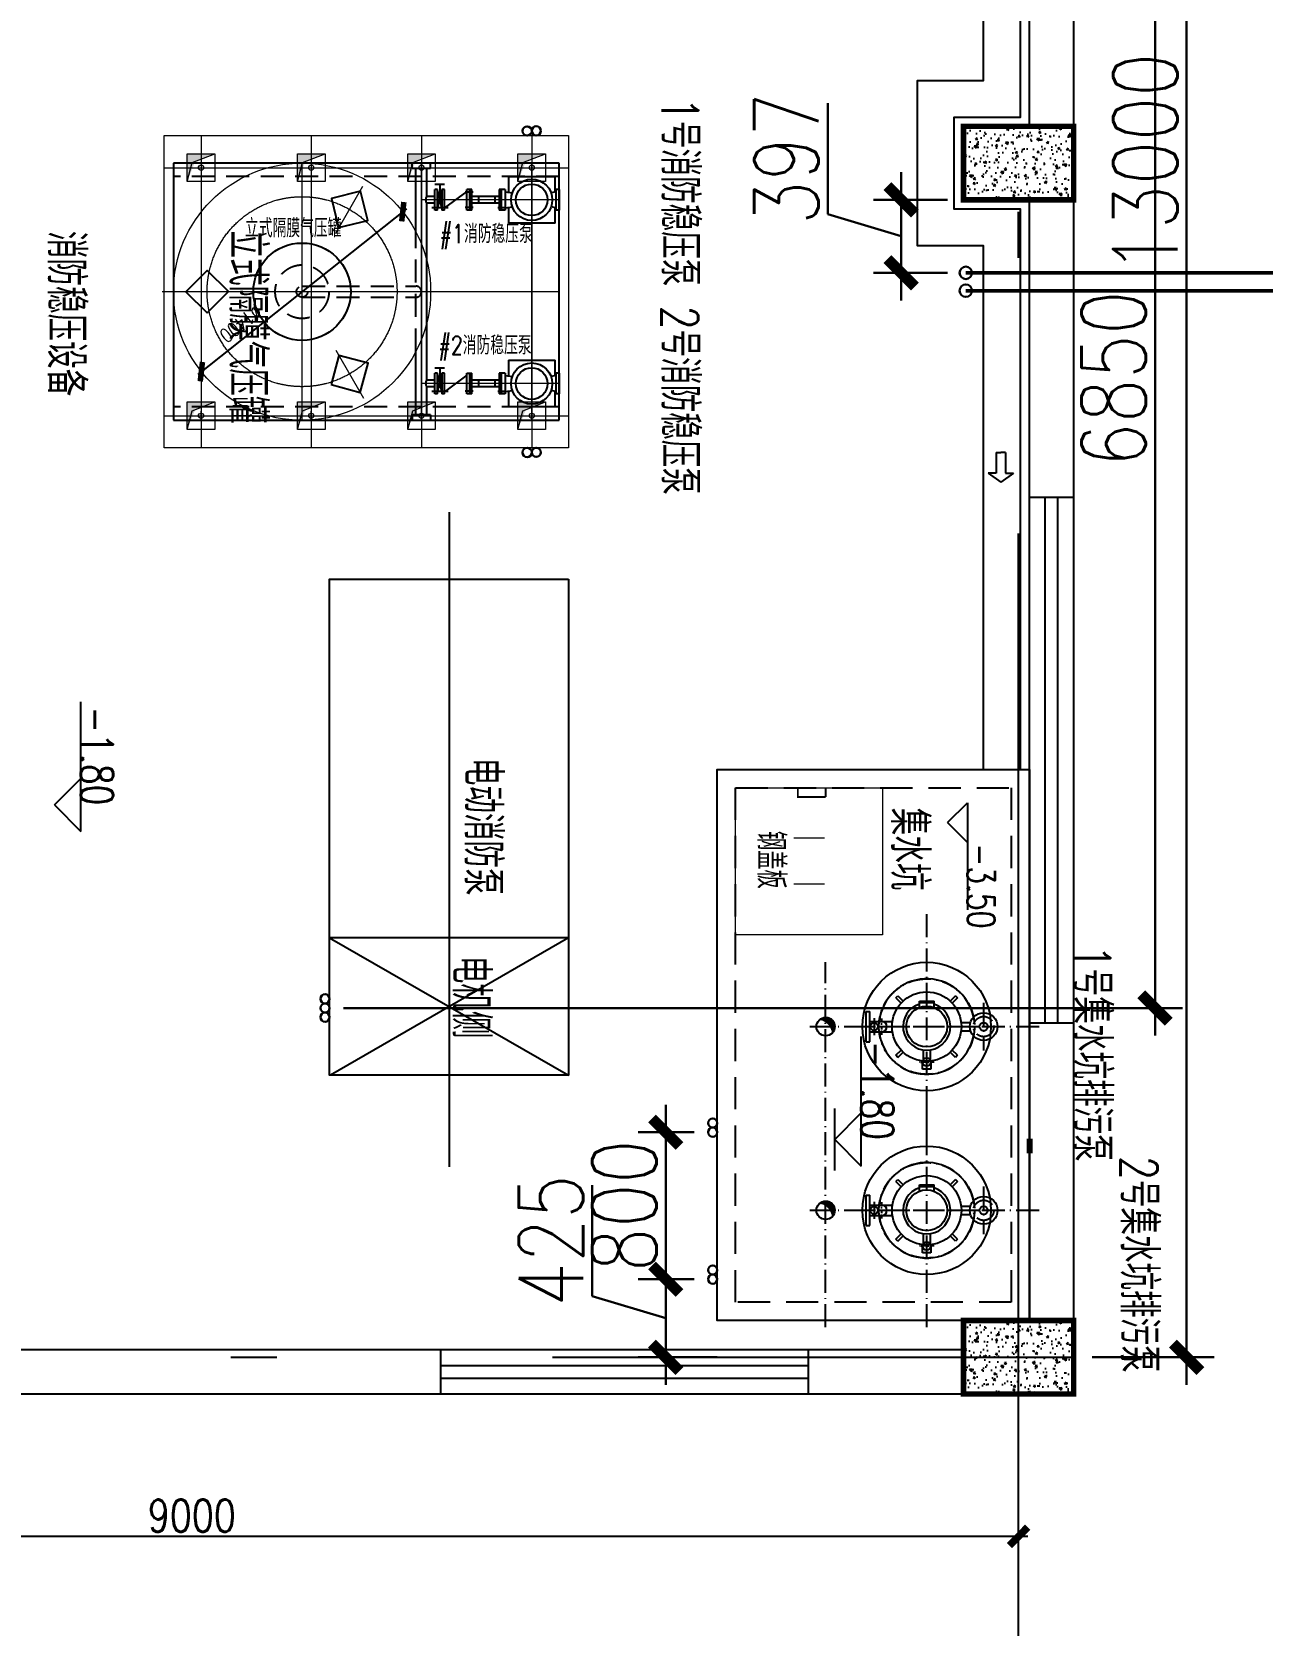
# Model space of a CAD drawing. Header units: millimetres. Extents: x -437359 to 106527, y -82378 to 117612.
# Drawn here: x -267528 to -260831, y 10440 to 19112 of the extents above; entities that cross this region are included whole.
import ezdxf

# ---------------------------------------------------------------- set-up
doc = ezdxf.new("R2010")
doc.units = ezdxf.units.MM
for name, pattern in [('4 点画线', [9.36, 6.24, -1.43, 0.26, -1.43]), ('ACAD_ISO10W100', [18.5, 12, -3, 0.5, -3]), ('CENTER', [50.8, 31.75, -6.35, 6.35, -6.35]), ('DASH', [0.35, 0.25, -0.1]), ('DASHDOTX2', [2, 1, -0.5, 0, -0.5]), ('DASHED', [0.75, 0.5, -0.25]), ('DASHED2', [0.375, 0.25, -0.125])]:
    doc.linetypes.add(name, pattern=pattern)
doc.layers.get('0').update_dxf_attribs({"color": 8})
doc.layers.get('Defpoints').update_dxf_attribs({"color": 8})
for name, color, linetype in [('01', 8, 'Continuous'), ('06 粗点画线', 8, '4 点画线'), ('2', 8, 'Continuous'), ('4', 8, 'DASHED2'), ('5', 8, 'Continuous'), ('8', 8, 'Continuous'), ('CENTER', 8, 'CENTER'), ('EQUIPMENT', 8, 'Continuous'), ('KKS', 8, 'Continuous'), ('回用水池提升泵进出水管', 8, 'Continuous'), ('埋铁提资', 8, 'Continuous'), ('墙', 8, 'Continuous'), ('套管', 8, 'Continuous'), ('标注', 8, 'Continuous'), ('管道标注', 8, 'Continuous'), ('细实线', 8, 'Continuous')]:
    doc.layers.add(name, color=color, linetype=linetype)
for name, color, linetype, lineweight in [('中心线', 8, 'ACAD_ISO10W100', 5), ('尺寸标注', 8, 'Continuous', 18), ('电缆通道', 8, 'Continuous', 30)]:
    doc.layers.add(name, color=color, linetype=linetype, lineweight=lineweight)
doc.styles.add('HZ', font='geditxt.shx', dxfattribs={"width": 0.8, "bigfont": 'hzfs_1.shx'})
doc.styles.add('WS', font='geditxt.shx', dxfattribs={"width": 0.75, "bigfont": 'hzfs_1.shx'})
doc.dimstyles.new('ISO-25$3', dxfattribs={"dimscale": 25, "dimtxt": 3, "dimasz": 3, "dimexe": 1.1, "dimexo": 0.625, "dimtad": 0, "dimdsep": 46, "dimtxsty": 'HZ', "dimblk": 'ARCHTICK', "dimcen": 2.5, "dimdle": 1, "dimclrd": 256, "dimclre": 256, "dimadec": 0, "dimazin": 0, "dimtfac": 1, "dimtmove": 2, "dimatfit": 3, "dimldrblk": 'ARCHTICK', "dimfxl": 0, "dimarcsym": 0})
doc.dimstyles.new('ISO-50', dxfattribs={"dimscale": 50, "dimtxt": 3.5, "dimasz": 2, "dimexe": 1, "dimexo": 1, "dimgap": 0.5, "dimtad": 1, "dimdec": 0, "dimtxsty": 'HZ', "dimblk": 'ARCHTICK', "dimcen": 2.5, "dimdle": 1, "dimclrd": 256, "dimclre": 256, "dimadec": 0, "dimazin": 0, "dimtfac": 1, "dimtdec": 0, "dimtmove": 1, "dimatfit": 3, "dimldrblk": 'ARCHTICK', "dimfxl": 0, "dimarcsym": 0})
doc.dimstyles.new('yk1.50', dxfattribs={"dimtxt": 350, "dimasz": 150, "dimexe": 150, "dimexo": 100, "dimgap": 50, "dimtad": 1, "dimdec": 0, "dimdsep": 46, "dimtxsty": 'HZ', "dimblk": 'ARCHTICK', "dimcen": 2.5, "dimdle": 150, "dimclrd": 256, "dimclre": 256, "dimclrt": 256, "dimadec": 0, "dimazin": 0, "dimtfac": 1, "dimtdec": 0, "dimtmove": 1, "dimatfit": 3, "dimfxl": 0, "dimlwd": -1, "dimlwe": -1, "dimarcsym": 0})

# ---------------------------------------------------------------- blocks, each defined once
blk = doc.blocks.new('_ArchTick')
at = {"color": 0, "linetype": 'ByBlock', "const_width": 0.4}
blk.add_lwpolyline([(-0.5, -0.5), (0.5, 0.5)], dxfattribs=at)
blk = doc.blocks.new('*D92')
at = {"layer": 'Defpoints', "color": 0, "transparency": 16777216}
for p in [(-261242.5, 24897.8), (-261857.3, 11897.8), (-261242.5, 11897.8)]:
    blk.add_point(p, dxfattribs=at)
at = {"layer": '电缆通道', "transparency": 16777216}
for p, q in [((-261242.5, 25047.8), (-261242.5, 11747.8)), ((-261342.5, 24897.8), (-261392.5, 24897.8)), ((-261757.3, 11897.8), (-261092.5, 11897.8))]:
    blk.add_line(p, q, dxfattribs=at)
at = {"layer": '电缆通道', "transparency": 16777216, "xscale": 150, "yscale": 150, "zscale": 150}
for p, rotation in [((-261242.5, 24897.8), 90), ((-261242.5, 11897.8), 270)]:
    blk.add_blockref('_ArchTick', p, dxfattribs=dict(at, rotation=rotation))
at = {"layer": '电缆通道', "transparency": 16777216, "insert": (-261467.5, 18397.8), "char_height": 350, "attachment_point": 5, "rotation": 90, "style": 'HZ'}
blk.add_mtext('13000', dxfattribs=at)
blk = doc.blocks.new('A$C3A4379C8')
at = {"linetype": 'Continuous', "lineweight": 25}
for p, q in [((-167.8, 156.3), (-156.3, 167.8)), ((-167.8, 156.3), (-139, 127.5)), ((-156.3, 167.8), (-127.5, 139)), ((156.3, 167.8), (127.5, 139)), ((167.8, 156.3), (139, 127.5)), ((156.3, 167.8), (167.8, 156.3)), ((-167.8, -156.3), (-139, -127.5)), ((-156.3, -167.8), (-167.8, -156.3)), ((-156.3, -167.8), (-127.5, -139)), ((156.3, -167.8), (127.5, -139)), ((167.8, -156.3), (139, -127.5)), ((167.8, -156.3), (156.3, -167.8))]:
    blk.add_line(p, q, dxfattribs=at)
at = {"ltscale": 300}
for p, q in [((-330, -82.5), (-330, 82.5)), ((-310, -82.5), (-310, 82.5)), ((-310, 28.5), (-186.5, 28.5)), ((-310, -28.5), (-186.5, -28.5))]:
    blk.add_line(p, q, dxfattribs=at)
at = {"ltscale": 500}
for p, q in [((-330, 82.5), (-310, 82.5)), ((-330, -82.5), (-310, -82.5))]:
    blk.add_line(p, q, dxfattribs=at)
for p, q in [((187.3, 22.5), (238.5, 22.5)), ((187.3, -22.5), (238.5, -22.5)), ((-19.4, -128.8), (-19.4, -181.8)), ((18.9, -128.8), (18.9, -181)), ((-22.6, -231.2), (-22.6, -193.5)), ((22.6, -231.2), (-22.6, -231.2)), ((22.6, -193.5), (22.6, -231.2))]:
    blk.add_line(p, q)
for centre, radius in [((0, 0), 188.7), ((310, 0), 75), ((310, 0), 22.5), ((0, -193.5), 22.6)]:
    blk.add_circle(centre, radius)
blk.add_arc((0, 0), 128.8, 108.08837, 71.91163)
at = {"layer": '06 粗点画线', "color": 1, "ltscale": 20}
for p, q in [((310, 129.8), (310, -129.8)), ((-403.2, 0), (403.2, 0)), ((-286.3, 46.4), (-286.3, -46.4))]:
    blk.add_line(p, q, dxfattribs=at)
blk.add_circle((310, 0), 55, dxfattribs=at)
at = {"layer": 'CENTER', "linetype": 'DASHDOTX2', "ltscale": 20}
for p, q in [((-245.2, 44.4), (-245.2, -44.4)), ((40.6, -193.5), (-40.6, -193.5))]:
    blk.add_line(p, q, dxfattribs=at)
at = {"layer": '回用水池提升泵进出水管'}
for centre, radius, start, end in [((0, 0), 260, 11.30015, 173.70686), ((-245.2, 0), 28.5, 270, 90), ((0, 0), 260, 186.29314, 348.69985)]:
    blk.add_arc(centre, radius, start, end, dxfattribs=at)
at = {"layer": '细实线', "color": 0, "linetype": 'Continuous', "lineweight": 25}
for p, q in [((-40, 103.6), (-40, 138.7)), ((-40, 138.7), (40, 138.7)), ((-40, 130.5), (40, 130.5)), ((40, 103.6), (40, 138.7))]:
    blk.add_line(p, q, dxfattribs=at)
for centre, radius in [((0, 0), 111), ((-286.3, 0), 20.4)]:
    blk.add_circle(centre, radius, dxfattribs=at)
blk = doc.blocks.new('*D61')
at = {"layer": 'Defpoints', "color": 0, "transparency": 16777216}
for p in [(550071.1, 132294.4), (550941.7, 131198)]:
    blk.add_point(p, dxfattribs=at)
at = {"layer": '尺寸标注', "lineweight": -2, "transparency": 16777216}
blk.add_line((550055.6, 132314), (550957.3, 131178.4), dxfattribs=at)
at = {"layer": '尺寸标注', "lineweight": -2, "transparency": 16777216, "xscale": 75, "yscale": 75, "zscale": 75}
for p, rotation in [((550071.1, 132294.4), 128.4510613774034), ((550941.7, 131198), 308.4510613774034)]:
    blk.add_blockref('_ArchTick', p, dxfattribs=dict(at, rotation=rotation))
at = {"layer": '尺寸标注', "color": 0, "transparency": 16777216, "insert": (550679.8, 131413.7), "char_height": 75, "attachment_point": 5, "rotation": 308.45106, "style": 'HZ'}
blk.add_mtext('∅1400', dxfattribs=at)
blk = doc.blocks.new('*D107')
at = {"layer": 'Defpoints', "color": 0, "transparency": 16777216}
for p in [(-262157.3, 10923.4), (-271157.3, 10584), (-262157.3, 10584)]:
    blk.add_point(p, dxfattribs=at)
at = {"layer": '管道标注', "lineweight": -2, "transparency": 16777216}
for p, q in [((-271157.3, 10634), (-271157.3, 10973.4)), ((-262157.3, 10634), (-262157.3, 10973.4)), ((-271207.3, 10923.4), (-262107.3, 10923.4))]:
    blk.add_line(p, q, dxfattribs=at)
at = {"layer": '管道标注', "lineweight": -2, "transparency": 16777216, "xscale": 100, "yscale": 100, "zscale": 100, "rotation": 180}
blk.add_blockref('_ArchTick', (-271157.3, 10923.4), dxfattribs=at)
at = {"layer": '管道标注', "lineweight": -2, "transparency": 16777216, "xscale": 100, "yscale": 100, "zscale": 100}
blk.add_blockref('_ArchTick', (-262157.3, 10923.4), dxfattribs=at)
at = {"layer": '管道标注', "color": 0, "transparency": 16777216, "insert": (-266657.3, 11035.9), "char_height": 175, "attachment_point": 5, "style": 'HZ'}
blk.add_mtext('9000', dxfattribs=at)
blk = doc.blocks.new('A$C71A81245')
at = {"layer": '埋铁提资', "const_width": 40}
blk.add_lwpolyline([(0, 50), (0, -50)], dxfattribs=at)
blk = doc.blocks.new('*D325')
at = {"layer": 'Defpoints', "color": 0, "transparency": 16777216}
for p in [(-264607.3, 20648.9, 2.5), (-265932.3, 13798.9), (-261414.6, 13798.9)]:
    blk.add_point(p, dxfattribs=at)
at = {"layer": '电缆通道', "transparency": 16777216}
for p, q in [((-261414.6, 20798.9), (-261414.6, 13648.9)), ((-264507.3, 20648.9), (-261264.6, 20648.9)), ((-265832.3, 13798.9), (-261264.6, 13798.9))]:
    blk.add_line(p, q, dxfattribs=at)
at = {"layer": '电缆通道', "transparency": 16777216, "xscale": 150, "yscale": 150, "zscale": 150}
for p, rotation in [((-261414.6, 20648.9), 90), ((-261414.6, 13798.9), 270)]:
    blk.add_blockref('_ArchTick', p, dxfattribs=dict(at, rotation=rotation))
at = {"layer": '电缆通道', "transparency": 16777216, "insert": (-261639.6, 17223.9), "char_height": 350, "attachment_point": 5, "rotation": 90, "style": 'HZ'}
blk.add_mtext('6850', dxfattribs=at)
blk = doc.blocks.new('*D326')
at = {"layer": 'Defpoints', "color": 0, "transparency": 16777216}
for p in [(-264077.8, 12322.8), (-263822.3, 12322.8), (-263697.3, 11897.8)]:
    blk.add_point(p, dxfattribs=at)
at = {"layer": '电缆通道', "transparency": 16777216}
for p, q in [((-264477.8, 12230.3), (-264477.8, 12834.3)), ((-264077.8, 11747.8), (-264077.8, 12472.8)), ((-263922.3, 12322.8), (-264227.8, 12322.8)), ((-264077.8, 12110.3), (-264477.8, 12230.3)), ((-263797.3, 11897.8), (-264227.8, 11897.8))]:
    blk.add_line(p, q, dxfattribs=at)
at = {"layer": '电缆通道', "transparency": 16777216, "xscale": 150, "yscale": 150, "zscale": 150}
for p, rotation in [((-264077.8, 12322.8), 90), ((-264077.8, 11897.8), 270)]:
    blk.add_blockref('_ArchTick', p, dxfattribs=dict(at, rotation=rotation))
at = {"layer": '电缆通道', "transparency": 16777216, "insert": (-264702.8, 12532.3), "char_height": 350, "attachment_point": 5, "rotation": 90, "style": 'HZ'}
blk.add_mtext('425', dxfattribs=at)
blk = doc.blocks.new('*D327')
at = {"layer": 'Defpoints', "color": 0, "transparency": 16777216}
for p in [(-264077.8, 13122.8), (-263822.3, 13122.8), (-263822.3, 12322.8)]:
    blk.add_point(p, dxfattribs=at)
at = {"layer": '电缆通道', "transparency": 16777216}
for p, q in [((-264077.8, 12172.8), (-264077.8, 13272.8)), ((-263922.3, 13122.8), (-264227.8, 13122.8)), ((-263922.3, 12322.8), (-264227.8, 12322.8))]:
    blk.add_line(p, q, dxfattribs=at)
at = {"layer": '电缆通道', "transparency": 16777216, "xscale": 150, "yscale": 150, "zscale": 150}
for p, rotation in [((-264077.8, 13122.8), 90), ((-264077.8, 12322.8), 270)]:
    blk.add_blockref('_ArchTick', p, dxfattribs=dict(at, rotation=rotation))
at = {"layer": '电缆通道', "transparency": 16777216, "insert": (-264302.8, 12722.8), "char_height": 350, "attachment_point": 5, "rotation": 90, "style": 'HZ'}
blk.add_mtext('800', dxfattribs=at)
blk = doc.blocks.new('*D344')
at = {"layer": 'Defpoints', "color": 0, "transparency": 16777216}
for p in [(-262796.3, 18197.8), (-262444.6, 18197.8), (-262444.6, 17800.6)]:
    blk.add_point(p, dxfattribs=at)
at = {"layer": '电缆通道', "transparency": 16777216}
for p, q in [((-263196.3, 18119.2), (-263196.3, 18723.2)), ((-262796.3, 17650.6), (-262796.3, 18347.8)), ((-262544.6, 18197.8), (-262946.3, 18197.8)), ((-262796.3, 17999.2), (-263196.3, 18119.2)), ((-262544.6, 17800.6), (-262946.3, 17800.6))]:
    blk.add_line(p, q, dxfattribs=at)
at = {"layer": '电缆通道', "transparency": 16777216, "xscale": 150, "yscale": 150, "zscale": 150}
for p, rotation in [((-262796.3, 18197.8), 90), ((-262796.3, 17800.6), 270)]:
    blk.add_blockref('_ArchTick', p, dxfattribs=dict(at, rotation=rotation))
at = {"layer": '电缆通道', "transparency": 16777216, "insert": (-263421.3, 18421.2), "char_height": 350, "attachment_point": 5, "rotation": 90, "style": 'HZ', "bg_fill": 3, "box_fill_scale": 1.1, "bg_fill_color": 256, "bg_fill_true_color": 13158600, "bg_fill_transparency": 1955920}
blk.add_mtext('397', dxfattribs=at)
blk = doc.blocks.new('A$C6E482235')
for p, q in [((-1133.858, -185.281), (-1133.858, -141.863)), ((-133.858, -185.281), (-133.858, -141.863)), ((-1216.142, -318.146), (-1216.142, -361.564)), ((-1133.858, -318.146), (-1133.858, -362.071)), ((-133.858, -318.146), (-133.858, -362.071)), ((-1133.858, -543.186), (-1133.858, -455.019)), ((-133.858, -543.186), (-133.858, -455.019))]:
    blk.add_line(p, q)
at = {"layer": '2'}
for p, q in [((25, 150), (-1375, 150)), ((-1375, 150), (-1375, -1950)), ((-1302.165, -127.166), (-1302.165, 127.164)), ((-1216.079, 127.164), (-1302.165, 127.164)), ((-1231.102, 150), (-1231.102, 130.551)), ((-1231.102, 150), (-1118.898, 150)), ((-1231.102, 130.551), (-1118.898, 130.551)), ((-1218.302, 130.551), (-1213.389, 105.432)), ((-1131.698, 130.551), (-1136.611, 105.432)), ((-1047.835, 127.164), (-1133.921, 127.164)), ((-1118.898, 150), (-1118.898, 130.551)), ((-1047.835, 127.164), (-1047.835, -127.166)), ((-302.165, -127.166), (-302.165, 127.164)), ((-216.079, 127.164), (-302.165, 127.164)), ((-231.102, 150), (-231.102, 130.551)), ((-231.102, 150), (-118.898, 150)), ((-231.102, 130.551), (-118.898, 130.551)), ((-218.302, 130.551), (-213.389, 105.432)), ((-131.698, 130.551), (-136.611, 105.432)), ((-47.835, 127.164), (-133.921, 127.164)), ((-118.898, 150), (-118.898, 130.551)), ((-47.835, 127.164), (-47.835, -127.166)), ((25, -1950), (25, 150)), ((-1302.165, -127.166), (-1216.079, -127.166)), ((-1231.102, -145.119), (-1118.898, -145.119)), ((-1231.102, -145.119), (-1231.102, -178.032)), ((-1118.898, -164.568), (-1231.102, -164.568)), ((-1218.302, -145.119), (-1213.389, -105.434)), ((-1131.698, -145.119), (-1136.611, -105.434)), ((-1133.921, -127.166), (-1047.835, -127.166)), ((-1118.898, -145.119), (-1118.898, -178.032)), ((-302.165, -127.166), (-216.079, -127.166)), ((-231.102, -145.119), (-118.898, -145.119)), ((-231.102, -145.119), (-231.102, -178.032)), ((-118.898, -164.568), (-231.102, -164.568)), ((-218.302, -145.119), (-213.389, -105.434)), ((-131.698, -145.119), (-136.611, -105.434)), ((-133.921, -127.166), (-47.835, -127.166)), ((-118.898, -145.119), (-118.898, -178.032)), ((-1231.102, -178.032), (-1118.898, -178.032)), ((-1193.065, -178.032), (-1193.065, -325.394)), ((-1156.935, -198.229), (-1193.065, -198.229)), ((-1156.935, -178.032), (-1156.935, -325.394)), ((-231.102, -178.032), (-118.898, -178.032)), ((-193.065, -178.032), (-193.065, -325.394)), ((-156.935, -198.229), (-193.065, -198.229)), ((-156.935, -178.032), (-156.935, -325.394)), ((-1118.898, -325.394), (-1231.102, -325.394)), ((-1231.102, -325.394), (-1231.102, -352.323)), ((-1231.102, -338.859), (-1118.898, -338.859)), ((-1156.935, -287.993), (-1193.065, -287.993)), ((-1118.898, -325.394), (-1118.898, -352.323)), ((-118.898, -325.394), (-231.102, -325.394)), ((-231.102, -352.323), (-231.102, -325.394)), ((-231.102, -338.859), (-118.898, -338.859)), ((-156.935, -287.993), (-193.065, -287.993)), ((-118.898, -325.394), (-118.898, -352.323)), ((-1118.898, -352.323), (-1231.102, -352.323)), ((-1219.835, -352.323), (-1130.675, -475)), ((-118.898, -352.323), (-231.102, -352.323)), ((-219.835, -352.323), (-130.675, -475)), ((-1261.023, -526.614), (-1261.023, -475)), ((-1261.023, -500.807), (-1175, -500.807)), ((-1231.102, -475), (-1231.102, -488.465)), ((-1118.898, -475), (-1231.102, -475)), ((-1231.102, -488.465), (-1118.898, -488.465)), ((-1231.102, -513.15), (-1231.102, -526.614)), ((-1118.898, -513.15), (-1231.102, -513.15)), ((-1224.544, -513.15), (-1125.456, -488.465)), ((-1125.456, -513.15), (-1224.544, -488.465)), ((-1118.898, -475), (-1118.898, -488.465)), ((-1118.898, -513.15), (-1118.898, -526.614)), ((-261.023, -526.614), (-261.023, -475)), ((-261.023, -500.807), (-175, -500.807)), ((-231.102, -475), (-231.102, -488.465)), ((-118.898, -475), (-231.102, -475)), ((-231.102, -488.465), (-118.898, -488.465)), ((-231.102, -513.15), (-231.102, -526.614)), ((-118.898, -513.15), (-231.102, -513.15)), ((-224.544, -513.15), (-125.456, -488.465)), ((-125.456, -513.15), (-224.544, -488.465)), ((-118.898, -475), (-118.898, -488.465)), ((-118.898, -513.15), (-118.898, -526.614)), ((-1345, -550), (-1375, -550)), ((-1345, -550), (-1345, -650)), ((-1193.065, -570), (-1345, -570)), ((-1118.898, -526.614), (-1231.102, -526.614)), ((-1193.065, -526.614), (-1193.065, -570)), ((-1156.935, -526.614), (-1156.935, -570)), ((-193.065, -570), (-1156.935, -570)), ((-118.898, -526.614), (-231.102, -526.614)), ((-193.065, -526.614), (-193.065, -570)), ((-156.935, -526.614), (-156.935, -570)), ((-5, -570), (-156.935, -570)), ((-5, -550), (-5, -650)), ((-5, -550), (25, -550)), ((-1345, -650), (-1375, -650)), ((-999.962, -630), (-1345, -630)), ((-5, -630), (-350.038, -630)), ((-5, -650), (25, -650)), ((-1375, -1950), (25, -1950))]:
    blk.add_line(p, q, dxfattribs=at)
for points in [[(-1023.634, -1051.724), (-1062.511, -892.399), (-1221.836, -931.276), (-1182.959, -1090.601)], [(-169.222, -1091.894), (-126.871, -933.457), (-285.308, -891.106), (-327.659, -1049.543)], [(-559.035, -1766.684), (-675.316, -1651.035), (-790.965, -1767.316), (-674.684, -1882.965)]]:
    blk.add_lwpolyline(points, close=True, dxfattribs=at)
for centre, radius in [((-1175, -0.001), 112.204), ((-175, -0.001), 112.204), ((-1175, -0.001), 86.023), ((-175, -0.001), 86.023), ((-675, -1250), 265)]:
    blk.add_circle(centre, radius, dxfattribs=at)
for centre in [(-1175, -552.071), (-175, -552.071)]:
    blk.add_arc(centre, 25.452, 224.7843361, 315.2156639, dxfattribs=at)
at = {"layer": '4', "ltscale": 500}
for p, q in [((-1302, 150), (-1302, -1950)), ((-48, 150), (-48, -1950)), ((-350.038, -630), (-999.962, -630)), ((-705, -1250), (-705, -630)), ((-645, -1250), (-645, -630))]:
    blk.add_line(p, q, dxfattribs=at)
for radius in [146, 30]:
    blk.add_circle((-675, -1250), radius, dxfattribs=at)
at = {"layer": '4'}
blk.add_arc((-675, -630), 30, 0, 180, dxfattribs=at)
at = {"layer": '中心线', "ltscale": 300}
for p, q in [((-1350, -1950), (-1350, 150)), ((-1175, 150), (-1175, -600)), ((-675, 150), (-675, -2011.419)), ((-175, 150), (-175, -600)), ((0, -1950), (0, 150)), ((25, 0), (-1375, 0)), ((-1375, 0), (-1325, 0)), ((25, 0), (-25, 0)), ((25, -600), (-1375, -600)), ((-1375, -600), (-1325, -600)), ((25, -600), (-25, -600)), ((-992.815, -1066.51), (-1249.334, -918.408)), ((-356.779, -1066.275), (-94.979, -915.125)), ((-1375, -1200), (-1325, -1200)), ((25, -1200), (-25, -1200)), ((25, -1250), (-1375, -1250)), ((-1375, -1800), (-1325, -1800)), ((25, -1800), (-25, -1800))]:
    blk.add_line(p, q, dxfattribs=at)
blk.add_circle((-675, -1250), 517, dxfattribs=at)
at = {"layer": '尺寸标注'}
for centre, radius in [((-1350, 0), 14), ((0, 0), 14), ((-675, -1250), 700), ((-1350, -600), 14), ((0, -600), 14), ((-1350, -1200), 14), ((0, -1200), 14), ((-1350, -1800), 14), ((0, -1800), 14)]:
    blk.add_circle(centre, radius, dxfattribs=at)
at = {"layer": '01', "color": 2, "style": 'HZ', "width": 0.75}
for s, p in [('#1消防稳压泵', (-939.954, -500.539)), ('#2消防稳压泵', (-333.156, -507.246)), ('立式隔膜气压罐', (-971.313, -1560.706))]:
    blk.add_text(s, height=100, rotation=90, dxfattribs=at).set_placement(p)
at = {"layer": '尺寸标注'}
dim = blk.add_diameter_dim_2p(p1=(-1110.292, -701.802), p2=(-239.708, -1798.198), dimstyle='ISO-25$3', dxfattribs=at)
dim.commit()
dim.dimension.update_dxf_attribs({"geometry": '*D61', "text_midpoint": (-501.634, -1582.574), "dimtype": 131, "insert": (-551181.412, -132996.224)})
blk = doc.blocks.new('A$C78295211')
at = {"layer": '8'}
h = blk.add_hatch(color=7, dxfattribs=at)
h.paths.add_polyline_path([(100, -200), (129.9, -200), (100, -125)])
h.paths.add_polyline_path([(100, -275), (175, -275), (175, -245.1), (142.7, -232.3), (129.9, -200), (100, -200)])
h.paths.add_polyline_path([(250, -275), (175, -245.1), (175, -275)])
h = blk.add_hatch(color=7, dxfattribs=at)
h.paths.add_polyline_path([(1450, -200), (1479.9, -200), (1450, -125)])
h.paths.add_polyline_path([(1450, -275), (1525, -275), (1525, -245.1), (1492.7, -232.3), (1479.9, -200), (1450, -200)])
h.paths.add_polyline_path([(1600, -275), (1525, -245.1), (1525, -275)])
h = blk.add_hatch(color=7, dxfattribs=at)
h.paths.add_polyline_path([(100, -800), (129.9, -800), (100, -725)])
h.paths.add_polyline_path([(100, -875), (175, -875), (175, -845.1), (142.7, -832.3), (129.9, -800), (100, -800)])
h.paths.add_polyline_path([(250, -875), (175, -845.1), (175, -875)])
h = blk.add_hatch(color=7, dxfattribs=at)
h.paths.add_polyline_path([(1450, -800), (1479.9, -800), (1450, -725)])
h.paths.add_polyline_path([(1450, -875), (1525, -875), (1525, -845.1), (1492.7, -832.3), (1479.9, -800), (1450, -800)])
h.paths.add_polyline_path([(1600, -875), (1525, -845.1), (1525, -875)])
h = blk.add_hatch(color=7, dxfattribs=at)
h.paths.add_polyline_path([(100, -1400), (129.9, -1400), (100, -1325)])
h.paths.add_polyline_path([(100, -1475), (175, -1475), (175, -1445.1), (142.7, -1432.3), (129.9, -1400), (100, -1400)])
h.paths.add_polyline_path([(250, -1475), (175, -1445.1), (175, -1475)])
h = blk.add_hatch(color=7, dxfattribs=at)
h.paths.add_polyline_path([(1450, -1400), (1479.9, -1400), (1450, -1325)])
h.paths.add_polyline_path([(1450, -1475), (1525, -1475), (1525, -1445.1), (1492.7, -1432.3), (1479.9, -1400), (1450, -1400)])
h.paths.add_polyline_path([(1600, -1475), (1525, -1445.1), (1525, -1475)])
h = blk.add_hatch(color=7, dxfattribs=at)
h.paths.add_polyline_path([(100, -2000), (129.9, -2000), (100, -1925)])
h.paths.add_polyline_path([(100, -2075), (175, -2075), (175, -2045.1), (142.7, -2032.3), (129.9, -2000), (100, -2000)])
h.paths.add_polyline_path([(250, -2075), (175, -2045.1), (175, -2075)])
h = blk.add_hatch(color=7, dxfattribs=at)
h.paths.add_polyline_path([(1450, -2000), (1479.9, -2000), (1450, -1925)])
h.paths.add_polyline_path([(1450, -2075), (1525, -2075), (1525, -2045.1), (1492.7, -2032.3), (1479.9, -2000), (1450, -2000)])
h.paths.add_polyline_path([(1600, -2075), (1525, -2045.1), (1525, -2075)])
at = {"layer": '中心线', "ltscale": 300}
for p, q in [((175, -2200), (175, 0)), ((1525, -2200), (1525, 0)), ((0, -200), (1700, -200)), ((0, -800), (1700, -800)), ((0, -1400), (1700, -1400)), ((0, -2000), (1700, -2000))]:
    blk.add_line(p, q, dxfattribs=at)
at = {"layer": '尺寸标注', "color": 3}
for p, q in [((147.7, -247.6), (100, -125)), ((1497.7, -247.6), (1450, -125)), ((250, -275), (147.7, -247.6)), ((1600, -275), (1497.7, -247.6)), ((147.7, -847.6), (100, -725)), ((1497.7, -847.6), (1450, -725)), ((250, -875), (147.7, -847.6)), ((1600, -875), (1497.7, -847.6)), ((147.7, -1447.6), (100, -1325)), ((1497.7, -1447.6), (1450, -1325)), ((250, -1475), (147.7, -1447.6)), ((1600, -1475), (1497.7, -1447.6)), ((147.7, -2047.6), (100, -1925)), ((1497.7, -2047.6), (1450, -1925)), ((250, -2075), (147.7, -2047.6)), ((1600, -2075), (1497.7, -2047.6))]:
    blk.add_line(p, q, dxfattribs=at)
for points in [[(0, -2200), (0, 0), (1700, 0), (1700, -2200)], [(100, -275), (100, -125), (250, -125), (250, -275)], [(1450, -275), (1450, -125), (1600, -125), (1600, -275)], [(100, -875), (100, -725), (250, -725), (250, -875)], [(1450, -875), (1450, -725), (1600, -725), (1600, -875)], [(100, -1475), (100, -1325), (250, -1325), (250, -1475)], [(1450, -1475), (1450, -1325), (1600, -1325), (1600, -1475)], [(100, -2075), (100, -1925), (250, -1925), (250, -2075)], [(1450, -2075), (1450, -1925), (1600, -1925), (1600, -2075)]]:
    blk.add_lwpolyline(points, close=True, dxfattribs=at)
blk.add_blockref('A$C6E482235', (1525, -200))

msp = doc.modelspace()

# ---------------------------------------------------------------- hatches: boundary and pattern name
at = {"layer": '墙'}
h = msp.add_hatch(dxfattribs=at)
h.set_pattern_fill('AR-CONC', color=256, scale=15, angle=90, style=0)
h.set_pattern_definition([(140, (-234307.78, -38779.23), (9.41282, 107.58903), [11.25, -123.75]), (85, (-234307.78, -38779.23), (-112.82882, -20.8127), [9, -99]), (190.4514, (-234307, -38770.26), (-103.41593, 86.7764), [9.56103, -105.17132]), (136.1842, (-234337.78, -38779.23), (24.82785, 160.08616), [16.875, -185.625]), (186.6356, (-234335.71, -38765.89), (-146.11768, 140.1994), [14.34154, -157.75695]), (81.1842, (-234337.78, -38779.23), (-146.1178, 140.1993), [13.5, -148.5]), (111, (-234330.28, -38764.23), (60.39283, 89.53606), [11.25, -123.75]), (56, (-234330.28, -38764.23), (-108.7725, 36.4973), [9, -99]), (161.4514, (-234325.25, -38756.77), (-48.37957, 126.0334), [9.56103, -105.17132]), (127.5, (-234307.783, -38779.23), (-49.934078, 1.823978), [0, -97.8, 0, -100.5, 0, -99.375]), (97.5, (-234307.783, -38779.23), (-59.161757, 39.46043), [0, -57.3, 0, -95.55, 0, -37.875]), (57.5, (-234307.783, -38812.68), (3.38323, 80.073365), [0, -37.5, 0, -117, 0, -155.25]), (47.5, (-234307.78, -38827.68), (-15.01575, 87.477925), [0, -48.75, 0, -77.7, 0, -110.25])])
h.paths.add_polyline_path([(-262157.3, 18397.8), (-262157.3, 18197.8), (-261857.3, 18197.8), (-261857.3, 18397.8)])
h.paths.add_polyline_path([(-262457.3, 18397.8), (-262457.3, 18197.8), (-262157.3, 18197.8), (-262157.3, 18397.8)])
h.paths.add_polyline_path([(-262457.3, 18597.8), (-262457.3, 18397.8), (-261857.3, 18397.8), (-261857.3, 18597.8)])
h = msp.add_hatch(dxfattribs=at)
h.set_pattern_fill('AR-CONC', color=256, scale=15, angle=90, style=0)
h.set_pattern_definition([(140, (-234307.78, -45279.23), (9.41282, 107.58903), [11.25, -123.75]), (85, (-234307.78, -45279.23), (-112.82882, -20.8127), [9, -99]), (190.4514, (-234307, -45270.26), (-103.41593, 86.7764), [9.56103, -105.17132]), (136.1842, (-234337.78, -45279.23), (24.82785, 160.08616), [16.875, -185.625]), (186.6356, (-234335.71, -45265.89), (-146.11768, 140.1994), [14.34154, -157.75695]), (81.1842, (-234337.78, -45279.23), (-146.1178, 140.1993), [13.5, -148.5]), (111, (-234330.28, -45264.23), (60.39283, 89.53606), [11.25, -123.75]), (56, (-234330.28, -45264.23), (-108.7725, 36.4973), [9, -99]), (161.4514, (-234325.25, -45256.77), (-48.37957, 126.0334), [9.56103, -105.17132]), (127.5, (-234307.783, -45279.23), (-49.934078, 1.823978), [0, -97.8, 0, -100.5, 0, -99.375]), (97.5, (-234307.783, -45279.23), (-59.161757, 39.46043), [0, -57.3, 0, -95.55, 0, -37.875]), (57.5, (-234307.783, -45312.68), (3.38323, 80.073365), [0, -37.5, 0, -117, 0, -155.25]), (47.5, (-234307.78, -45327.68), (-15.01575, 87.477925), [0, -48.75, 0, -77.7, 0, -110.25])])
h.paths.add_polyline_path([(-262157.3, 11897.8), (-262157.3, 11697.8), (-261857.3, 11697.8), (-261857.3, 11897.8)])
h.paths.add_polyline_path([(-262457.3, 11897.8), (-262457.3, 11697.8), (-262157.3, 11697.8), (-262157.3, 11897.8)])
h.paths.add_polyline_path([(-262457.3, 12097.8), (-262457.3, 11897.8), (-261857.3, 11897.8), (-261857.3, 12097.8)])
at = {"layer": '套管'}
h = msp.add_hatch(dxfattribs=at)
h.set_pattern_fill('ANSI31', color=256, angle=-90, style=0)
h.set_pattern_definition([(315, (-387130.54275, 580794.78145), (0.088388347648, 0.088388347648), [])])
edge = h.paths.add_edge_path()
edge.add_ellipse((-263207.3, 13697.8), major_axis=(35.4, -35.4), ratio=0.440856, start_angle=0, end_angle=180, ccw=False)
edge.add_arc((-263207.3, 13697.8), 50, -45, 90)
edge.add_arc((-263207.3, 13697.8), 50, 90, 135)
h = msp.add_hatch(dxfattribs=at)
h.set_pattern_fill('ANSI31', color=256, angle=-90, style=0)
h.set_pattern_definition([(315, (-387130.54275, 579794.78145), (0.088388347648, 0.088388347648), [])])
edge = h.paths.add_edge_path()
edge.add_ellipse((-263207.3, 12697.8), major_axis=(35.4, -35.4), ratio=0.440856, start_angle=0, end_angle=180, ccw=False)
edge.add_arc((-263207.3, 12697.8), 50, -45, 90)
edge.add_arc((-263207.3, 12697.8), 50, 90, 135)

# ---------------------------------------------------------------- linework, layer by layer
for p, q in [((-264607.3, 14180.1, 2.5), (-265907.3, 14180.1, 2.5)), ((-265907.3, 14180.1, 2.5), (-264607.3, 13432.8, 2.5)), ((-264607.3, 14180.1, 2.5), (-265901.7, 13432.8, 2.5))]:
    msp.add_line(p, q)
at = {"lineweight": 9, "const_width": 30}
for points in [[(-262457.3, 18197.8), (-262457.3, 18597.8), (-261857.3, 18597.8), (-261857.3, 18197.8)], [(-262457.3, 11697.8), (-262457.3, 12097.8), (-261857.3, 12097.8), (-261857.3, 11697.8)]]:
    msp.add_lwpolyline(points, close=True, dxfattribs=at)
at = {"elevation": 2.5}
msp.add_lwpolyline([(-264607.3, 16132.8), (-264607.3, 13432.8), (-265907.3, 13432.8), (-265907.3, 16132.8)], close=True, dxfattribs=at)
at = {"layer": '01', "color": 2}
for p, q in [((-267260.7, 14759.4, 2.5), (-267260.7, 15465.3, 2.5)), ((-267405.3, 14904, 2.5), (-267260.7, 15048.5, 2.5)), ((-262544.3, 14807.8), (-262435.9, 14916.2)), ((-262435.9, 14916.2), (-262435.9, 14332.6)), ((-267405.3, 14904, 2.5), (-267260.7, 14759.4, 2.5)), ((-262544.3, 14807.8), (-262435.9, 14699.4)), ((-263013.3, 12938.8), (-263013.3, 13644.7)), ((-263157.8, 13083.4), (-263013.3, 13227.9)), ((-263157.8, 13083.4), (-263013.3, 12938.8))]:
    msp.add_line(p, q, dxfattribs=at)
at = {"layer": '06 粗点画线', "color": 1, "ltscale": 20}
for p, q in [((-262657.3, 13061.7), (-262657.3, 14333.8)), ((-263207.3, 12061.7), (-263207.3, 14048.9)), ((-263293.4, 13697.8), (-262021.2, 13697.8)), ((-262657.3, 12061.7), (-262657.3, 13333.8)), ((-263293.4, 12697.8), (-262021.2, 12697.8))]:
    msp.add_line(p, q, dxfattribs=at)
for centre in [(-262657.3, 13697.8), (-262657.3, 12697.8)]:
    msp.add_circle(centre, 260, dxfattribs=at)
at = {"layer": '5', "color": 7}
for p, q in [((-262278.7, 16823.2), (-262278.7, 16710.8)), ((-262278.7, 16823.2), (-262253.7, 16823.2)), ((-262228.8, 16823.2), (-262253.7, 16823.2)), ((-262228.8, 16823.2), (-262228.8, 16710.8)), ((-262278.7, 16710.8), (-262322.3, 16710.8)), ((-262322.3, 16710.8), (-262253.7, 16660.2)), ((-262185.1, 16710.8), (-262253.7, 16660.2)), ((-262228.8, 16710.8), (-262185.1, 16710.8))]:
    msp.add_line(p, q, dxfattribs=at)
at = {"layer": '中心线', "color": 1, "lineweight": -2, "ltscale": 500}
for p, q in [((-262157.3, 10382.1), (-262157.3, 24897.8)), ((-265257.3, 16497.8), (-265257.3, 12934.4, 2.5)), ((-273944.7, 11897.8), (-261857.3, 11897.8))]:
    msp.add_line(p, q, dxfattribs=at)
at = {"layer": '回用水池提升泵进出水管'}
for centre in [(-262657.3, 13697.8), (-262657.3, 12697.8)]:
    msp.add_circle(centre, 350, dxfattribs=at)
at = {"layer": '墙'}
for p, q in [((-261857.3, 12097.8), (-261857.3, 24897.8)), ((-262097.3, 18597.8), (-262097.3, 24697.8)), ((-262097.3, 12097.8), (-262097.3, 18197.8)), ((-261857.3, 16578.5), (-262097.3, 16578.5)), ((-262011.7, 13717), (-262011.7, 16578.5)), ((-261942.9, 13717), (-261942.9, 16578.5)), ((-261857.3, 13717), (-262097.3, 13717)), ((-262457.3, 11937.8), (-270857.3, 11937.8)), ((-265301.2, 11697.8), (-265301.2, 11937.8)), ((-263301.2, 11697.8), (-263301.2, 11937.8)), ((-265301.2, 11852.2), (-263301.2, 11852.2)), ((-265301.2, 11783.4), (-263301.2, 11783.4)), ((-261857.3, 11697.8), (-270957.3, 11697.8))]:
    msp.add_line(p, q, dxfattribs=at)
at = {"layer": '墙', "color": 5}
for points in [[(-262147.3, 15097.8), (-262147.3, 18147.8), (-262507.3, 18147.8), (-262507.3, 18647.8), (-262147.3, 18647.8), (-262147.3, 24647.8), (-269857.3, 24647.8)], [(-262347.3, 15097.8), (-262347.3, 17947.8), (-262707.3, 17947.8), (-262707.3, 18847.8), (-262347.3, 18847.8), (-262347.3, 24447.8), (-269857.3, 24447.8)]]:
    msp.add_lwpolyline(points, dxfattribs=at)
at = {"layer": '套管'}
msp.add_line((-263157.8, 12915.3), (-263157.8, 13251.4), dxfattribs=at)
for centre in [(-263207.3, 13697.8), (-263207.3, 12697.8)]:
    msp.add_circle(centre, 50, dxfattribs=at)
for centre in [(-263207.3, 13697.8), (-263207.3, 12697.8)]:
    msp.add_ellipse(centre, major_axis=(35.4, -35.4), ratio=0.440856, start_param=0, end_param=3.141593, dxfattribs=at)
at = {"layer": '尺寸标注', "color": 3}
for p, q in [((-263380.5, 14725.3), (-263214.1, 14725.3)), ((-263380.5, 14475.5), (-263214.1, 14475.5))]:
    msp.add_line(p, q, dxfattribs=at)
at = {"layer": '尺寸标注', "color": 3, "const_width": 10}
for points in [[(-263207, 14947.3), (-263359.1, 14947.3), (-263359.1, 14997.8)], [(-263207, 14947.3), (-263207, 14997.8)]]:
    msp.add_lwpolyline(points, dxfattribs=at)
at = {"layer": '尺寸标注', "color": 3}
msp.add_lwpolyline([(-263697.3, 14197.8), (-263697.3, 14997.8), (-262897.3, 14997.8), (-262897.3, 14197.8)], close=True, dxfattribs=at)
at = {"layer": '标注', "ltscale": 500}
msp.add_lwpolyline([(-262097.3, 12097.8), (-263797.3, 12097.8), (-263797.3, 15097.8), (-262097.3, 15097.8)], close=True, dxfattribs=at)
at = {"layer": '标注', "linetype": 'DASHED', "ltscale": 350}
msp.add_lwpolyline([(-262197.3, 12197.8), (-263697.3, 12197.8), (-263697.3, 14997.8), (-262197.3, 14997.8)], close=True, dxfattribs=at)
at = {"layer": '电缆通道', "color": 1, "linetype": 'DASH', "ltscale": 500, "const_width": 20}
for points in [[(-256541, 17800.6), (-262444.6, 17800.6)], [(-256541, 17703.2), (-262444.6, 17703.2)]]:
    msp.add_lwpolyline(points, dxfattribs=at)
at = {"layer": '电缆通道'}
for centre, radius in [((-264832.3, 18572.8), 25), ((-264782.3, 18573.3), 25), ((-262444.6, 17800.6), 33.8), ((-262444.6, 17703.2), 33.8), ((-264832.3, 16822.8, 2.5), 25), ((-264782.3, 16823.3, 2.5), 25), ((-265932.3, 13848.9), 25), ((-265932.3, 13798.9), 25), ((-265932.3, 13748.9), 25), ((-263822.3, 13172.8), 25), ((-263822.3, 13122.8), 25), ((-263822.3, 12372.8), 25), ((-263822.3, 12322.8), 25)]:
    msp.add_circle(centre, radius, dxfattribs=at)

# ---------------------------------------------------------------- block references
at = {"rotation": 270}
msp.add_blockref('A$C78295211', (-264607.3, 18547.8, 2.5), dxfattribs=at)
for p in [(-262657.3, 13697.8), (-262657.3, 12697.8)]:
    msp.add_blockref('A$C3A4379C8', p)
at = {"layer": '埋铁提资', "xscale": 0.7999999999883585, "yscale": 0.7999999999883585, "zscale": 0.7999999999883585, "rotation": 180}
msp.add_blockref('A$C71A81245', (-262097.3, 13047.8), dxfattribs=at)

# ---------------------------------------------------------------- texts
at = {"layer": '01', "color": 2, "width": 0.75}
for s, height, style, p in [('-1.80', 175, 'WS', (-267261, 15441.6, 2.5)), ('-3.50', 150, 'HZ', (-262435.9, 14695.1)), ('-1.80', 175, 'HZ', (-263013.6, 13621))]:
    msp.add_text(s, height=height, rotation=270, dxfattribs=dict(at, style=style)).set_placement(p)
at = {"layer": 'EQUIPMENT', "lineweight": 9, "width": 0.75}
for s, style, p in [('1号消防稳压泵', 'WS', (-264101.1, 18755.6)), ('消防稳压设备', 'WS', (-267441.4, 18028.6)), ('立式隔膜气压罐', 'WS', (-266452.9, 18030.7, 2.5)), ('2号消防稳压泵', 'WS', (-264101.1, 17620.4)), ('电动消防泵', 'WS', (-265173, 15160.4)), ('集水坑', 'HZ', (-262851.3, 14889)), ('电机侧', 'WS', (-265238.2, 14082.9)), ('1号集水坑排污泵', 'WS', (-261857.3, 14141.1)), ('2号集水坑排污泵', 'WS', (-261601.5, 12992.4))]:
    msp.add_text(s, height=200, rotation=270, dxfattribs=dict(at, style=style)).set_placement(p)
at = {"layer": 'KKS', "linetype": 'Continuous', "style": 'HZ', "width": 0.7}
msp.add_text('钢盖板', height=150, rotation=270, dxfattribs=at).set_placement((-263579.2, 14762.7))

# ---------------------------------------------------------------- dimensions: what is measured, and where the dimension line sits
at = {"layer": '电缆通道'}
for base, p1, p2, override, picture, middle in [((-261242.5, 11897.8), (-261242.5, 24897.8), (-261857.3, 11897.8), {"dimarcsym": 1}, '*D92', (-261467.5, 18397.8)), ((-261414.6, 13798.9), (-264607.3, 20648.9, 2.5), (-265932.3, 13798.9), {"dimfxl": 0, "dimarcsym": 1}, '*D325', (-261639.6, 17223.9)), ((-264077.8, 13122.8), (-263822.3, 12322.8), (-263822.3, 13122.8), {"dimfxl": 0, "dimarcsym": 1}, '*D327', (-264302.8, 12722.8)), ((-264077.8, 12322.8), (-263697.3, 11897.8), (-263822.3, 12322.8), {"dimfxl": 0, "dimarcsym": 1}, '*D326', (-264702.8, 12280.3))]:
    dim = msp.add_linear_dim(base=base, p1=p1, p2=p2, angle=90, dimstyle='yk1.50', override=override, dxfattribs=at)
    dim.commit()
    dim.dimension.update_dxf_attribs({"geometry": picture, "text_midpoint": middle})
at = {"layer": '管道标注'}
dim = msp.add_linear_dim(base=(-262157.3, 10923.4), p1=(-271157.3, 10584), p2=(-262157.3, 10584), dimstyle='ISO-50', dxfattribs=at)
dim.commit()
dim.dimension.update_dxf_attribs({"geometry": '*D107', "text_midpoint": (-266657.3, 11035.9)})

# ---------------------------------------------------------------- next in the draw order: dimensions: what is measured, and where the dimension line sits
at = {"layer": '电缆通道'}
dim = msp.add_linear_dim(base=(-262796.3, 18197.8), p1=(-262444.6, 17800.6), p2=(-262444.6, 18197.8), angle=90, dimstyle='yk1.50', override={"dimfxl": 600, "dimfxlon": 1, "dimtfill": 1, "dimarcsym": 1}, dxfattribs=at)
dim.commit()
dim.dimension.update_dxf_attribs({"geometry": '*D344', "text_midpoint": (-263421.3, 18169.2)})

doc.saveas('drawing.dxf')
